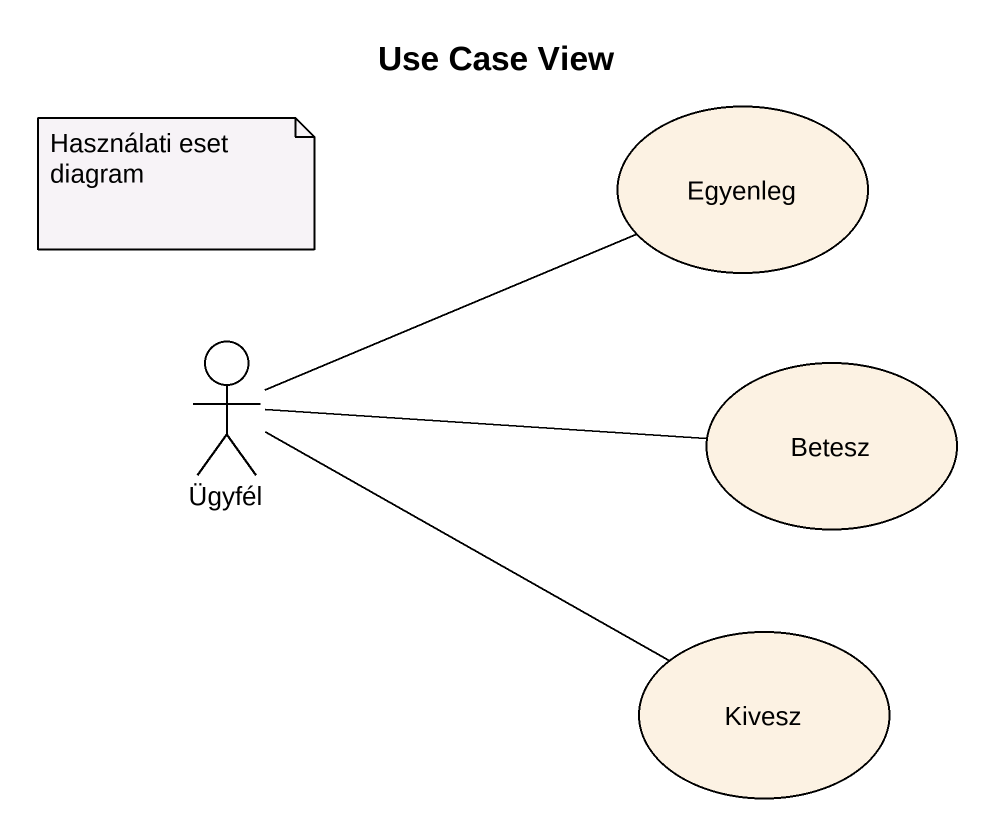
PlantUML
@startuml
title Use Case View
usecase Egyenleg
actor Ügyfél
usecase Betesz
usecase Kivesz
Ügyfél -right- Egyenleg
Ügyfél -right- Betesz
Ügyfél -right- Kivesz
note as N1
  Használati eset diagram
end note
@enduml
